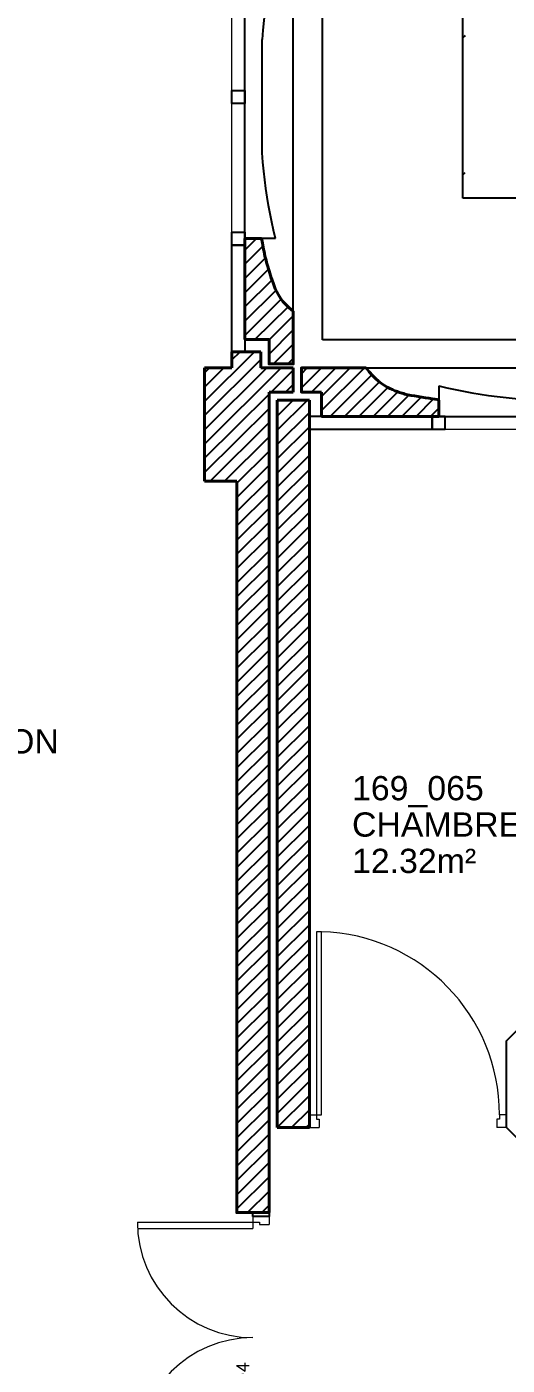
# Model space of a CAD drawing. Header units: millimetres. Extents: x -11 to 211, y -5 to 120.
# Drawn here: x 165.65 to 168.62, y 61.33 to 69.61 of the extents above; entities that cross this region are included whole.
import ezdxf
from ezdxf.enums import TextEntityAlignment as Align

# ---------------------------------------------------------------- set-up
doc = ezdxf.new("R2010")
doc.units = ezdxf.units.MM
doc.header["$LTSCALE"] = 0.1
doc.header["$MEASUREMENT"] = 0
doc.linetypes.add('CONTINU', pattern=[0])
doc.layers.get('0').update_dxf_attribs({"linetype": 'CONTINUOUS'})
for name, color, linetype, lineweight in [('A_CHASS', 4, 'CONTINU', 0), ('A_MURS_STRU', 7, 'CONTINU', 40), ('A_PORTE', 8, 'CONTINU', 0)]:
    doc.layers.add(name, color=color, linetype=linetype, lineweight=lineweight)
for name, color, linetype in [('A_Etiqu_Local', 8, 'CONTINUOUS'), ('A_HACH_STRUC', 7, 'CONTINUOUS'), ('A_MUR_CLOIS', 7, 'CONTINU'), ('A_MURS_ALÈG', 7, 'CONTINU'), ('A_VEGETATION', 3, 'CONTINUOUS')]:
    doc.layers.add(name, color=color, linetype=linetype)
doc.styles.add('Attribut', font='arial.ttf')
doc.styles.add('ROMANS8', font='romans8', dxfattribs={"height": 10})

# ---------------------------------------------------------------- blocks, each defined once
blk = doc.blocks.new('A_Etiqu_Local')
at = {"style": 'Attribut', "flags": 1}
for tag, p in [('CODE_HOPITAL', (-0.4463, 1.632)), ('CODE_SITE', (-0.4463, 1.407)), ('CODE_BATIMENT', (-0.4463, 1.182)), ('CODE_SECTEUR', (-0.4463, 0.957)), ('CODE_ETAGE', (-0.4463, 0.732)), ('NOM_NORMALISE', (-0.4463, -0.843)), ('SECTEUR_ACTIVITE', (-0.4463, -1.068)), ('SOUS_SECTEUR_ACTIVITE', (-0.4463, -1.293)), ('VOLUME', (-0.4463, -1.518)), ('SERVICE', (-0.4463, -1.743)), ('CODE_UG', (-0.4463, -1.968)), ('CODE_UA', (-0.4463, -2.193)), ('CODE_POLE', (-0.4463, -2.418)), ('OCCUPANT_EXTERNE', (-0.4463, -2.643)), ('DISPONIBILITE', (-0.4463, -2.868)), ('ACCES_HANDICAPES', (-0.4463, -3.093)), ('NATURE_SOL', (-0.4463, -3.318)), ('RISQUE_LABORATOIRE', (-0.4463, -3.543)), ('AMIANTE', (-0.4463, -3.768))]:
    blk.add_attdef(tag, p, '', height=0.15, dxfattribs=at)
at = {"layer": 'A_Etiqu_Local', "style": 'Attribut'}
for tag, p in [('CODE_PIECE', (-0.4463, 0.282)), ('NOM_USAGE', (-0.4463, 0.057)), ('SURFACE', (-0.4463, -0.168))]:
    blk.add_attdef(tag, p, '', height=0.15, dxfattribs=at)
blk = doc.blocks.new('P140bt10')
for p, q in [((0.035, 0.815), (0.035, 0.1)), ((0.075, 0.8139), (0.075, 0.1)), ((1.425, 0.8139), (1.425, 0.1)), ((1.465, 0.815), (1.465, 0.1)), ((0, 0.1), (0, 0)), ((0, 0.1), (0.035, 0.1)), ((0.035, 0.1), (0.075, 0.1)), ((0.035, 0.1), (0.035, 0.06)), ((1.465, 0.1), (1.425, 0.1)), ((1.465, 0.1), (1.465, 0.06)), ((1.5, 0.1), (1.465, 0.1)), ((1.5, 0.1), (1.5, 0)), ((0, 0), (0.05, 0)), ((0.035, 0.06), (0.05, 0.06)), ((0.05, 0.06), (0.05, 0)), ((1.465, 0.06), (1.45, 0.06)), ((1.45, 0.06), (1.45, 0)), ((1.5, 0), (1.45, 0))]:
    blk.add_line(p, q)
for centre, start, end in [((0.035, 0.1), 0, 90), ((1.465, 0.1), 90, 180)]:
    blk.add_arc(centre, 0.715, start, end)
at = {"style": 'ROMANS8'}
for tag, p in [('DEF', (0.372, 0.2395)), ('DIM', (0.3671, 0.1221))]:
    blk.add_attdef(tag, text='', height=0.08, dxfattribs=at).set_placement(p, align=Align.CENTER)

msp = doc.modelspace()

# ---------------------------------------------------------------- hatches: boundary and pattern name
at = {"layer": 'A_HACH_STRUC'}
h = msp.add_hatch(dxfattribs=at)
h.set_pattern_fill('ANSI31', color=8, scale=0.5, angle=359.76959, style=0)
h.set_pattern_definition([(44.77, (166.99984, 67.52118), (-0.044016, 0.0443715), [])])
h.paths.add_polyline_path([(167.2999, 67.8464), (167.2752, 67.867), (167.2541, 67.8875), (167.2361, 67.9079), (167.2209, 67.9281), (167.2082, 67.9479), (167.1976, 67.9672), (167.1888, 67.986), (167.1814, 68.0042), (167.175, 68.0216), (167.1693, 68.0382), (167.164, 68.0539), (167.159, 68.0688), (167.1543, 68.0831), (167.1499, 68.0968), (167.1457, 68.1101), (167.1418, 68.1231), (167.1381, 68.136), (167.1345, 68.1488), (167.1312, 68.1618), (167.1279, 68.1749), (167.1247, 68.1884), (167.1217, 68.2021), (167.1188, 68.2158), (167.116, 68.2293), (167.1134, 68.2425), (167.1109, 68.2551), (167.1086, 68.267), (167.1064, 68.2779), (167.1045, 68.2878), (167.1027, 68.2964), (166.9998, 68.2964), (166.9998, 68.2564), (166.9998, 67.6711), (167.1499, 67.6711), (167.1499, 67.5212), (167.2999, 67.5212)])
h = msp.add_hatch(dxfattribs=at)
h.set_pattern_fill('ANSI31', color=8, scale=0.5, angle=359.76959, style=0)
h.set_pattern_definition([(44.7696, (166.74986, 62.27107), (-0.0440161, 0.04437154), [])])
h.paths.add_polyline_path([(167.1499, 67.3461), (167.2999, 67.3461), (167.2999, 67.4962), (167.0999, 67.4962), (167.0999, 67.5962), (166.9232, 67.5962), (166.9198, 67.5929), (166.9198, 67.4962), (166.7499, 67.4962), (166.7499, 66.7962), (166.9499, 66.7962), (166.9499, 62.2711), (167.1499, 62.2711)])
h = msp.add_hatch(dxfattribs=at)
h.set_pattern_fill('ANSI31', color=8, scale=0.5, angle=359.76959, style=0)
h.set_pattern_definition([(44.7696, (167.350205, 67.19617), (-0.044016, 0.0443715), [])])
h.paths.add_polyline_path([(167.9906, 67.3347), (167.9822, 67.3369), (167.974, 67.3392), (167.9661, 67.3415), (167.9585, 67.344), (167.951, 67.3466), (167.9435, 67.3493), (167.9361, 67.3522), (167.9286, 67.3552), (167.9132, 67.3618), (167.8972, 67.3693), (167.8808, 67.378), (167.8638, 67.3883), (167.8463, 67.4003), (167.8282, 67.4143), (167.8095, 67.4306), (167.7903, 67.4496), (167.7705, 67.4713), (167.7502, 67.4962), (167.3502, 67.4962), (167.3502, 67.3462), (167.4751, 67.3462), (167.4751, 67.1962), (168.2002, 67.1962), (168.2002, 67.299), (168.1903, 67.3009), (168.1764, 67.3031), (168.1595, 67.3056), (168.1401, 67.3085), (168.1188, 67.3116), (168.0965, 67.315), (168.0736, 67.3186), (168.051, 67.3224), (168.0292, 67.3263), (168.0089, 67.3304), (167.9995, 67.3325)])
h = msp.add_hatch(dxfattribs=at)
h.set_pattern_fill('ANSI31', color=8, scale=0.5, angle=359.76959, style=0)
h.set_pattern_definition([(44.7696, (167.19986, 62.7963), (-0.0440161, 0.0443715), [])])
h.paths.add_polyline_path([(167.3999, 67.2961), (167.1999, 67.2961), (167.1999, 62.7963), (167.3999, 62.7963), (167.3999, 62.8763)])

# ---------------------------------------------------------------- linework, layer by layer
at = {"layer": 'A_CHASS', "color": 8}
for p, q in [((166.9202, 69.2114), (166.9202, 70.0065)), ((167.0002, 69.1314), (166.9998, 68.3363))]:
    msp.add_line(p, q, dxfattribs=at)
at = {"layer": 'A_CHASS', "color": 8, "linetype": 'Continuous'}
for p, q in [((167.0002, 70.0065), (167.0002, 69.2114)), ((166.9198, 68.3363), (166.9202, 69.1314)), ((169.9602, 67.1962), (168.2402, 67.1962)), ((168.2402, 67.1162), (169.0602, 67.1162))]:
    msp.add_line(p, q, dxfattribs=at)
at = {"layer": 'A_MUR_CLOIS', "color": 8, "linetype": 'Continuous'}
for p, q in [((168.6196, 63.3338), (168.7018, 63.416)), ((168.6196, 62.7963), (168.6196, 63.3338)), ((168.6196, 62.7963), (169.0696, 62.3463))]:
    msp.add_line(p, q, dxfattribs=at)
for points in [[(167.0002, 69.1314), (166.9202, 69.1314), (166.9202, 69.2114), (167.0002, 69.2114)], [(166.9998, 68.2564), (166.9198, 68.2564), (166.9198, 68.3363), (166.9998, 68.3363)], [(168.1602, 67.1962), (168.1602, 67.1162), (168.2402, 67.1162), (168.2402, 67.1962)], [(167.0499, 62.2461), (167.0499, 62.2711), (167.1499, 62.2711), (167.1499, 62.2461)]]:
    msp.add_lwpolyline(points, close=True, dxfattribs=at)
at = {"layer": 'A_MUR_CLOIS', "color": 8}
for points in [[(166.9198, 67.5962), (166.9198, 68.2564)], [(166.9198, 68.2564), (166.9998, 68.2564), (166.9998, 67.5962), (166.9198, 67.5962)]]:
    msp.add_lwpolyline(points, dxfattribs=at)
msp.add_lwpolyline([(167.3999, 67.1962), (167.3999, 67.1162), (168.1602, 67.1162), (168.1602, 67.1962)], close=True, dxfattribs=at)
at = {"layer": 'A_MURS_ALÈG', "color": 8, "ltscale": 200}
for p, q in [((167.2999, 67.8464), (167.2999, 70.4965)), ((167.1068, 68.8269), (167.1068, 69.528)), ((167.7502, 67.4962), (170.4502, 67.4962))]:
    msp.add_line(p, q, dxfattribs=at)
for points in [[(167.1902, 68.2964), (167.0002, 68.2964), (167.0002, 70.0465), (167.1902, 70.0465)], [(167.1902, 70.0465), (167.1777, 70.0078), (167.1664, 69.9647), (167.156, 69.9178), (167.1466, 69.8677), (167.1382, 69.8147), (167.1305, 69.7596), (167.1236, 69.7029), (167.1174, 69.645), (167.1118, 69.5865), (167.1068, 69.528)], [(167.1902, 68.2964), (167.1777, 68.3475), (167.1664, 68.3985), (167.156, 68.4496), (167.1466, 68.501), (167.1382, 68.5529), (167.1305, 68.6054), (167.1236, 68.6589), (167.1174, 68.7135), (167.1118, 68.7695), (167.1068, 68.8269)], [(168.2002, 67.3862), (168.2002, 67.1962), (170.0002, 67.1962), (170.0002, 67.3862)], [(168.2002, 67.3862), (168.2514, 67.3737), (168.3024, 67.3623), (168.3535, 67.352), (168.4048, 67.3426), (168.4567, 67.3342), (168.5093, 67.3265), (168.5627, 67.3196), (168.6174, 67.3134), (168.6733, 67.3078), (168.7308, 67.3028)]]:
    msp.add_lwpolyline(points, dxfattribs=at)
at = {"layer": 'A_MURS_STRU', "color": 8, "linetype": 'Continuous'}
for p, q in [((166.9998, 68.2964), (166.9998, 67.6711)), ((167.1027, 68.2964), (166.9998, 68.2964)), ((167.1499, 67.6711), (166.9998, 67.6711)), ((167.0999, 67.5962), (166.9198, 67.5962)), ((166.9198, 67.4962), (166.9198, 67.5962)), ((167.0999, 67.5962), (167.0999, 67.4962)), ((166.7499, 66.7962), (166.7499, 67.4962)), ((166.7499, 67.4962), (166.9198, 67.4962)), ((167.2999, 67.4962), (167.0999, 67.4962)), ((167.2999, 67.4962), (167.2999, 67.3461)), ((167.1499, 67.3461), (167.2999, 67.3461)), ((167.4751, 67.3462), (167.4751, 67.1962)), ((167.3999, 67.2961), (167.1999, 67.2961)), ((167.1999, 66.1961), (167.1999, 67.2961)), ((167.1999, 62.7963), (167.1999, 67.2961)), ((167.3999, 62.7963), (167.3999, 67.2961)), ((168.2002, 67.2962), (168.2002, 67.1962)), ((168.2002, 67.1962), (167.4751, 67.1962)), ((166.9499, 66.7962), (166.7499, 66.7962)), ((167.1999, 62.7963), (167.3999, 62.7963))]:
    msp.add_line(p, q, dxfattribs=at)
at = {"layer": 'A_MURS_STRU', "color": 8}
msp.add_line((166.9998, 68.2964), (166.9998, 67.6728), dxfattribs=at)
at = {"layer": 'A_MURS_STRU', "color": 8, "linetype": 'Continuous'}
for points in [[(167.2999, 67.8464), (167.2752, 67.867), (167.2541, 67.8875), (167.2361, 67.9079), (167.2209, 67.9281), (167.2082, 67.9479), (167.1976, 67.9672), (167.1888, 67.986), (167.1814, 68.0042), (167.175, 68.0216), (167.1693, 68.0382), (167.164, 68.0539), (167.159, 68.0688), (167.1543, 68.0831), (167.1499, 68.0968), (167.1457, 68.1101), (167.1418, 68.1231), (167.1381, 68.136), (167.1345, 68.1488), (167.1312, 68.1618), (167.1279, 68.1749), (167.1247, 68.1884), (167.1217, 68.2021), (167.1188, 68.2158), (167.116, 68.2293), (167.1134, 68.2425), (167.1109, 68.2551), (167.1086, 68.267), (167.1064, 68.2779), (167.1045, 68.2878), (167.1027, 68.2964)], [(167.1499, 67.6711), (167.1499, 67.5212), (167.2999, 67.5212), (167.2999, 67.8464)], [(167.4751, 67.3462), (167.3502, 67.3462), (167.3502, 67.4962), (167.7502, 67.4962)], [(167.7502, 67.4962), (167.7705, 67.4713), (167.7903, 67.4496), (167.8095, 67.4306), (167.8282, 67.4143), (167.8463, 67.4003), (167.8638, 67.3883), (167.8808, 67.378), (167.8972, 67.3693), (167.9132, 67.3618), (167.9286, 67.3552), (167.9286, 67.3552), (167.9361, 67.3522), (167.9435, 67.3493), (167.951, 67.3466), (167.9585, 67.344), (167.9661, 67.3415), (167.974, 67.3392), (167.9822, 67.3369), (167.9906, 67.3347), (167.9995, 67.3325), (168.0089, 67.3304), (168.0089, 67.3304), (168.0292, 67.3263), (168.051, 67.3224), (168.0736, 67.3186), (168.0965, 67.315), (168.1188, 67.3116), (168.1401, 67.3085), (168.1595, 67.3056), (168.1764, 67.3031), (168.1903, 67.3009), (168.2003, 67.299)], [(166.9499, 66.7962), (166.9499, 62.2711), (167.1499, 62.2711), (167.1499, 67.3461)]]:
    msp.add_lwpolyline(points, dxfattribs=at)
at = {"layer": 'A_PORTE', "color": 8, "linetype": 'Continuous'}
for p, q in [((167.4442, 64.0079), (167.4442, 62.8485)), ((167.4742, 64.0079), (167.4442, 64.0079)), ((167.4742, 62.8763), (167.4742, 64.0079)), ((167.4003, 62.7963), (167.4003, 62.8763)), ((167.4003, 62.8763), (167.4742, 62.8763)), ((167.4442, 62.8485), (167.4602, 62.8485)), ((167.4602, 62.8485), (167.4602, 62.7963)), ((168.5602, 62.8485), (168.5602, 62.7963)), ((168.5762, 62.8485), (168.5602, 62.8485)), ((168.5762, 62.8763), (168.5762, 62.8485)), ((168.6201, 62.8763), (168.5762, 62.8763)), ((168.6201, 62.7963), (168.6201, 62.8763)), ((167.4003, 62.7963), (167.4602, 62.7963)), ((168.6201, 62.7963), (168.5602, 62.7963))]:
    msp.add_line(p, q, dxfattribs=at)
at = {"layer": 'A_PORTE', "color": 8}
msp.add_arc((167.4442, 62.8763), 1.132, 0, 88.48138, dxfattribs=at)
at = {"layer": 'A_VEGETATION', "color": 8, "linetype": 'Continuous'}
for p, q in [((168.3639, 69.5535), (168.3498, 69.5394)), ((168.3498, 68.6909), (168.3639, 68.705))]:
    msp.add_line(p, q, dxfattribs=at)
at = {"layer": 'A_VEGETATION', "color": 8}
msp.add_lwpolyline([(167.4804, 67.6708), (167.4804, 74.3432), (174.3027, 74.3432), (174.3027, 67.6708)], close=True, dxfattribs=at)
for points in [[(168.3498, 68.5462), (168.3498, 73.5462), (173.4499, 73.5462), (173.4499, 68.5462)], [(173.4499, 68.5462), (168.3498, 68.5462)]]:
    msp.add_lwpolyline(points, dxfattribs=at)

# ---------------------------------------------------------------- block references
at = {"layer": 'A_Etiqu_Local', "color": 8}
ref = msp.add_blockref('A_Etiqu_Local', (164.8749, 65.0539), dxfattribs=at)
ref.add_attrib('CODE_PIECE', '165_065', (164.4285, 65.3359), dxfattribs={"height": 0.15, "style": 'Attribut'})
ref.add_attrib('NOM_USAGE', 'CIRCULATION', (164.4285, 65.1109), dxfattribs={"height": 0.15, "style": 'Attribut'})
ref.add_attrib('SURFACE', '109.65m²', (164.4285, 64.8859), dxfattribs={"height": 0.15, "style": 'Attribut'})
ref = msp.add_blockref('A_Etiqu_Local', (168.1099, 64.5394), dxfattribs=at)
ref.add_attrib('CODE_PIECE', '169_065', (167.6635, 64.8214), dxfattribs={"height": 0.15, "style": 'Attribut'})
ref.add_attrib('NOM_USAGE', 'CHAMBRE 201 _ 1 LIT', (167.6635, 64.5964), dxfattribs={"height": 0.15, "style": 'Attribut'})
ref.add_attrib('SURFACE', '12.32m²', (167.6635, 64.3714), dxfattribs={"height": 0.15, "style": 'Attribut'})
at = {"layer": 'A_PORTE', "color": 8, "rotation": 90}
msp.add_blockref('P140bt10', (167.1499, 60.7469), dxfattribs=at).add_auto_attribs({'DEF': 'PP', 'DIM': '140x204'})

doc.saveas('drawing.dxf')
